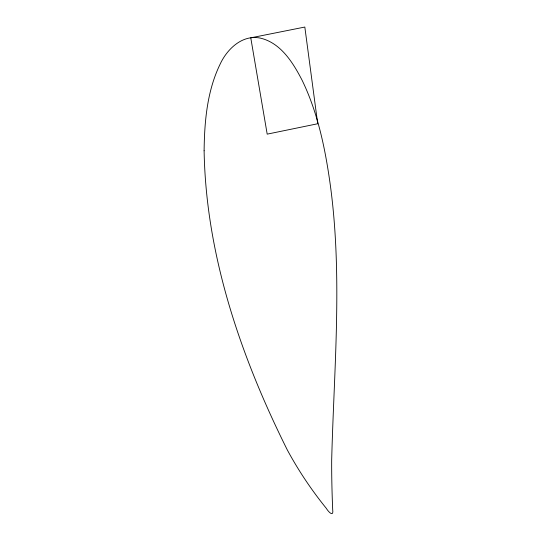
<?xml version="1.0" encoding="UTF-8"?>
<svg xmlns="http://www.w3.org/2000/svg" width="541" height="541" viewBox="0 0 541 541"><rect width="100%" height="100%" fill="white"/><g stroke="black" fill="none" stroke-linecap="round" stroke-linejoin="round"><path stroke-width="0.81" d="M204.113 150.77C205.925 255.426 241.002 357.121 287.325 449.977C298.463 470.589 311.562 490.139 326.311 508.344C328.292 511.698 333.892 517.703 332.688 509.575C332.458 504.253 332.275 498.93 332.12 493.608C331.795 482.457 331.619 471.306 331.68 460.148C334.013 367.217 342.98 273.692 329.76 181.134C324.783 146.611 317.439 111.872 302.135 80.298C293.066 62.763 280.867 42.867 260.235 38.086C242.307 34.394 227.078 49.069 220.126 64.163C207.115 90.956 204.457 121.394 204.113 150.77M317.716 123.747L267.193 134.141L250.767 37.836L304.826 27.05L317.716 123.747"/></g></svg>
